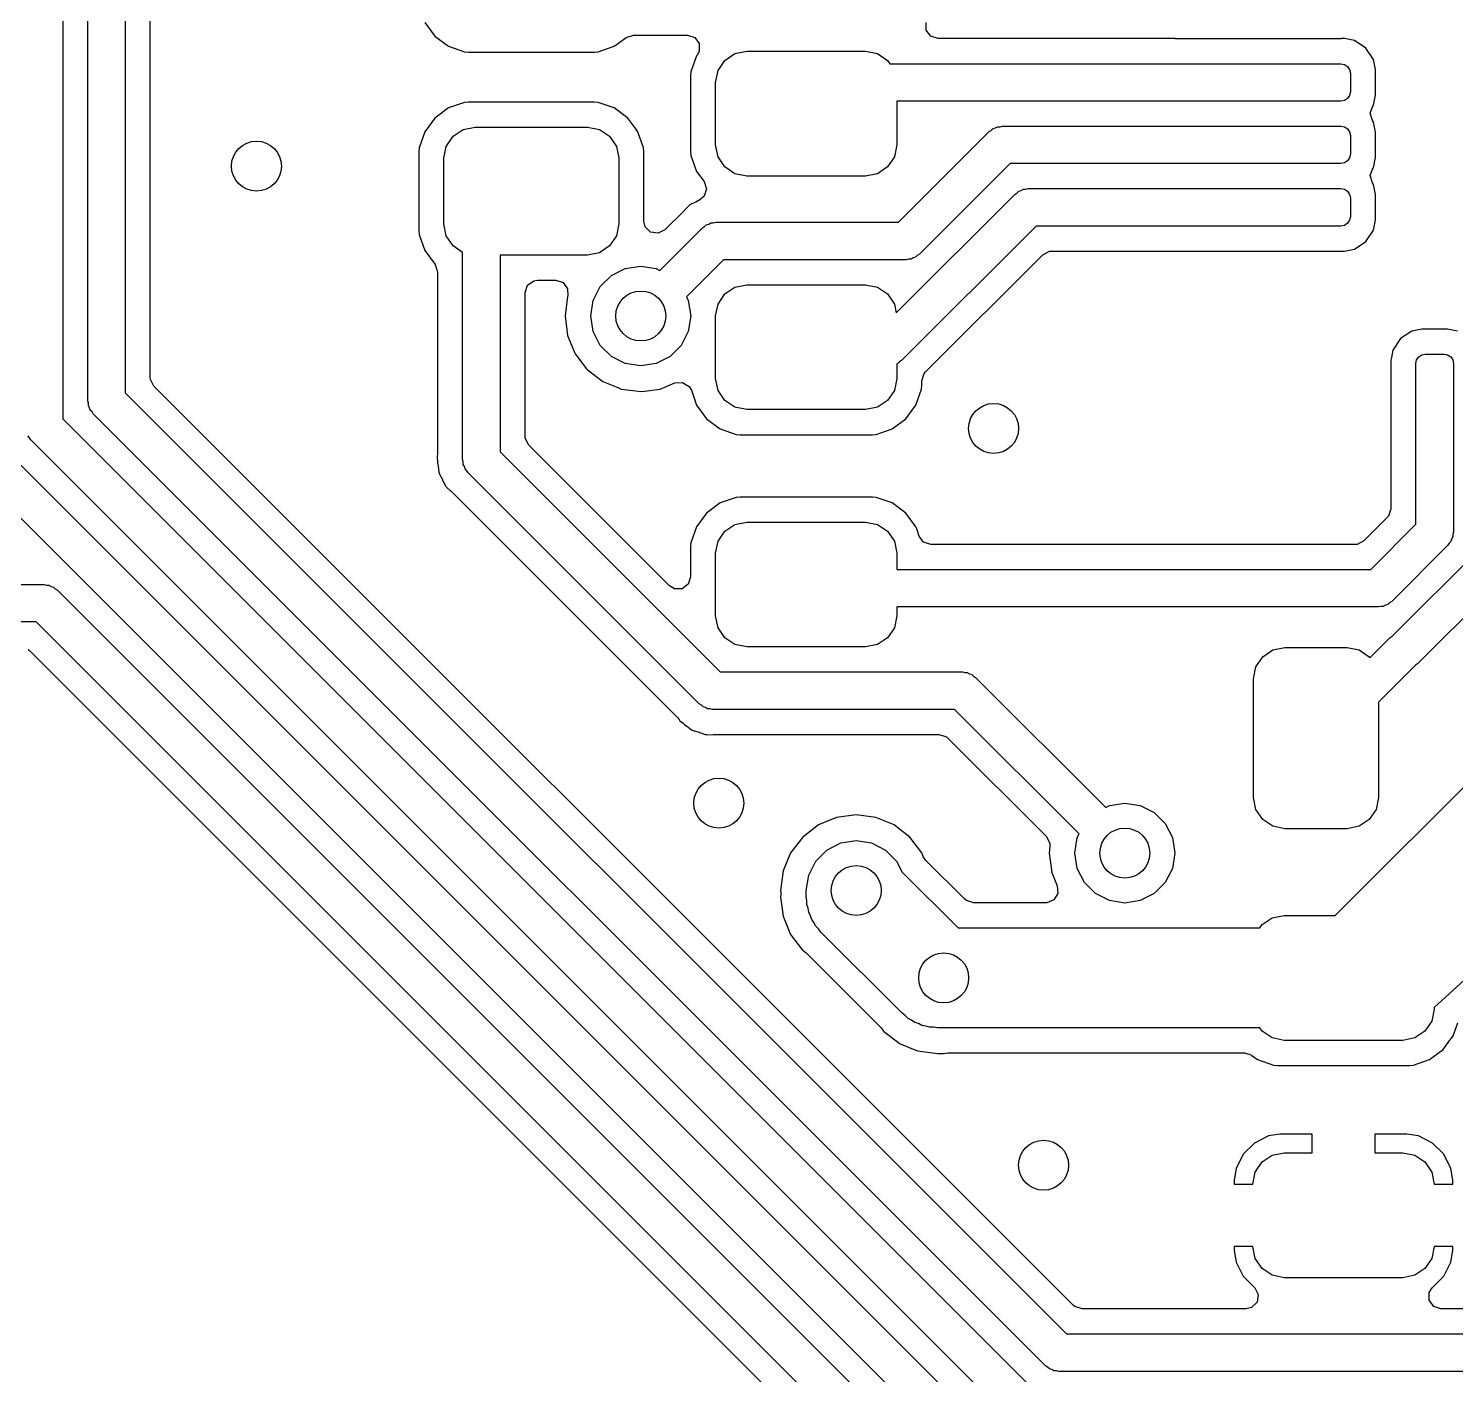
# Model space of a CAD drawing. Extents: x 0 to 2.79, y -2.39 to 0.
# Drawn here: x 0.6022 to 1.0518, y -2.1557 to -1.7314 of the extents above; entities that cross this region are included whole.
import ezdxf

# ---------------------------------------------------------------- set-up
doc = ezdxf.new("R2010")
doc.units = 0
doc.header["$MEASUREMENT"] = 0
doc.layers.add('BLACK', color=7, linetype='CONTINUOUS')

msp = doc.modelspace()

# ---------------------------------------------------------------- linework, layer by layer
at = {"layer": 'BLACK', "linetype": 'CONTINUOUS'}
for p, q in [((0.620866, -1.84877), (0.620866, -1.32449)), ((0.632677, -1.32205), (0.632677, -1.84632)), ((0.612992, -1.3378), (0.612992, -1.85447)), ((0.640571, -1.84144), (0.640571, -1.67362)), ((0.727055, -1.72954), (0.73023, -1.73384)), ((0.88508, -1.73193), (0.88508, -1.72952)), ((0.73023, -1.73384), (0.73023, -1.73384)), ((0.73023, -1.73384), (0.73023, -1.73384)), ((0.73023, -1.73384), (0.73023, -1.73384)), ((0.73023, -1.73384), (0.730231, -1.73384)), ((0.730231, -1.73384), (0.734532, -1.73702)), ((0.788483, -1.73572), (0.790486, -1.73425)), ((0.790486, -1.73425), (0.792771, -1.73348)), ((0.792771, -1.73348), (0.7928, -1.73348)), ((0.7928, -1.73348), (0.809806, -1.73348)), ((0.809806, -1.73348), (0.812097, -1.73423)), ((0.812097, -1.73423), (0.813513, -1.73618)), ((0.886496, -1.73388), (0.88508, -1.73193)), ((0.888787, -1.73463), (0.886496, -1.73388)), ((0.944882, -1.73463), (0.888787, -1.73463)), ((0.963484, -1.73463), (0.944882, -1.73463)), ((0.963583, -1.73465), (0.963484, -1.73463)), ((1.01575, -1.73465), (0.963583, -1.73465)), ((1.01585, -1.73463), (1.01575, -1.73465)), ((1.01682, -1.73463), (1.01585, -1.73463)), ((1.01998, -1.73526), (1.01682, -1.73463)), ((1.02357, -1.73765), (1.01998, -1.73526)), ((1.01998, -1.73526), (1.01998, -1.73526)), ((1.01998, -1.73526), (1.01998, -1.73526)), ((0.734532, -1.73702), (0.734532, -1.73702)), ((0.734532, -1.73702), (0.734532, -1.73702)), ((0.734532, -1.73702), (0.739579, -1.73879)), ((0.739579, -1.73879), (0.740777, -1.7389)), ((0.740777, -1.7389), (0.740777, -1.7389)), ((0.740777, -1.7389), (0.740777, -1.7389)), ((0.740777, -1.7389), (0.780483, -1.7389)), ((0.780483, -1.7389), (0.781681, -1.73879)), ((0.780483, -1.7389), (0.780483, -1.7389)), ((0.781681, -1.73879), (0.786728, -1.73702)), ((0.786728, -1.73702), (0.788483, -1.73572)), ((0.812685, -1.74004), (0.810919, -1.74509)), ((0.812942, -1.7397), (0.812685, -1.74004)), ((0.813513, -1.73859), (0.812942, -1.7397)), ((0.813513, -1.73618), (0.813513, -1.73859)), ((0.821584, -1.74147), (0.824777, -1.73933)), ((0.824777, -1.73933), (0.828543, -1.73858)), ((0.828543, -1.73858), (0.865945, -1.73858)), ((0.865945, -1.73858), (0.869711, -1.73933)), ((0.869711, -1.73933), (0.872905, -1.74147)), ((1.02597, -1.74124), (1.02357, -1.73765)), ((1.02357, -1.73765), (1.02357, -1.73765)), ((1.02357, -1.73765), (1.02357, -1.73765)), ((0.81945, -1.74466), (0.821584, -1.74147)), ((0.872905, -1.74147), (0.873609, -1.74252)), ((0.873609, -1.74252), (0.989665, -1.74252)), ((0.989665, -1.74252), (1.01575, -1.74252)), ((1.01575, -1.74252), (1.01688, -1.74274)), ((1.01688, -1.74274), (1.01784, -1.74338)), ((1.01784, -1.74338), (1.01848, -1.74434)), ((1.01848, -1.74434), (1.0187, -1.74547)), ((1.02659, -1.7444), (1.02597, -1.74124)), ((1.02597, -1.74124), (1.02597, -1.74124)), ((1.02659, -1.75245), (1.02659, -1.7444)), ((0.810919, -1.74509), (0.810807, -1.74629)), ((0.810807, -1.74629), (0.810807, -1.77025)), ((0.810919, -1.74509), (0.810919, -1.74509)), ((0.818701, -1.74843), (0.81945, -1.74466)), ((0.818701, -1.76811), (0.818701, -1.74843)), ((1.0187, -1.74547), (1.0187, -1.75138)), ((1.01784, -1.75347), (1.01688, -1.75411)), ((1.01848, -1.75251), (1.01784, -1.75347)), ((1.0187, -1.75138), (1.01848, -1.75251)), ((1.02597, -1.75561), (1.02659, -1.75245)), ((0.734532, -1.75648), (0.730231, -1.75966)), ((0.739579, -1.75472), (0.734532, -1.75648)), ((0.740777, -1.75461), (0.739579, -1.75472)), ((0.739579, -1.75472), (0.739579, -1.75472)), ((0.780483, -1.75461), (0.740777, -1.75461)), ((0.740777, -1.75461), (0.740777, -1.75461)), ((0.781681, -1.75472), (0.780483, -1.75461)), ((0.780483, -1.75461), (0.780483, -1.75461)), ((0.786728, -1.75648), (0.781681, -1.75472)), ((0.781681, -1.75472), (0.781681, -1.75472)), ((0.791029, -1.75966), (0.786728, -1.75648)), ((0.963583, -1.75433), (0.875787, -1.75433)), ((0.875787, -1.75433), (0.875787, -1.76811)), ((1.01575, -1.75433), (0.963583, -1.75433)), ((1.01688, -1.75411), (1.01575, -1.75433)), ((1.02498, -1.75811), (1.02564, -1.7561)), ((1.02564, -1.7561), (1.02597, -1.75561)), ((0.73023, -1.75966), (0.727055, -1.76396)), ((0.730231, -1.75966), (0.73023, -1.75966)), ((0.739147, -1.76325), (0.742913, -1.7625)), ((0.742913, -1.7625), (0.778346, -1.7625)), ((0.778346, -1.7625), (0.782113, -1.76325)), ((0.79103, -1.75966), (0.791029, -1.75966)), ((0.791029, -1.75966), (0.791029, -1.75966)), ((0.793558, -1.76308), (0.79103, -1.75966)), ((0.79103, -1.75966), (0.79103, -1.75966)), ((0.79103, -1.75966), (0.79103, -1.75966)), ((0.906853, -1.76279), (0.907527, -1.76241)), ((0.907527, -1.76241), (0.908304, -1.76241)), ((0.908304, -1.76241), (0.909055, -1.7622)), ((0.909055, -1.7622), (0.989665, -1.7622)), ((0.989665, -1.7622), (1.01575, -1.7622)), ((1.01575, -1.7622), (1.01688, -1.76243)), ((1.01688, -1.76243), (1.01784, -1.76307)), ((1.02564, -1.76043), (1.02498, -1.75811)), ((1.02597, -1.76093), (1.02564, -1.76043)), ((1.02659, -1.76409), (1.02597, -1.76093)), ((0.727055, -1.76396), (0.72529, -1.76901)), ((0.73382, -1.76858), (0.735954, -1.76538)), ((0.735954, -1.76538), (0.739147, -1.76325)), ((0.782113, -1.76325), (0.785306, -1.76538)), ((0.785306, -1.76538), (0.78744, -1.76858)), ((0.794204, -1.76396), (0.793558, -1.76308)), ((0.79597, -1.76901), (0.794204, -1.76396)), ((0.876294, -1.79252), (0.904879, -1.76393)), ((0.904879, -1.76393), (0.905553, -1.76355)), ((0.905553, -1.76355), (0.906102, -1.763)), ((0.906102, -1.763), (0.906853, -1.76279)), ((1.01784, -1.76307), (1.01848, -1.76403)), ((1.01848, -1.76403), (1.0187, -1.76516)), ((1.0187, -1.76516), (1.0187, -1.77106)), ((1.02659, -1.77213), (1.02659, -1.76409)), ((0.725289, -1.76901), (0.725177, -1.77021)), ((0.725177, -1.77021), (0.725177, -1.79515)), ((0.72529, -1.76901), (0.725289, -1.76901)), ((0.733071, -1.77234), (0.73382, -1.76858)), ((0.78744, -1.76858), (0.788189, -1.77234)), ((0.796083, -1.77021), (0.79597, -1.76901)), ((0.79597, -1.76901), (0.79597, -1.76901)), ((0.796083, -1.79214), (0.796083, -1.77021)), ((0.796083, -1.77021), (0.796083, -1.77021)), ((0.810807, -1.77025), (0.810919, -1.77144)), ((0.810919, -1.77144), (0.810919, -1.77144)), ((0.810919, -1.77144), (0.812685, -1.77649)), ((0.81945, -1.77188), (0.818701, -1.76811)), ((0.875787, -1.76811), (0.875038, -1.77188)), ((1.0187, -1.77106), (1.01848, -1.77219)), ((0.733071, -1.79301), (0.733071, -1.77234)), ((0.788189, -1.77234), (0.788189, -1.79301)), ((0.821584, -1.77507), (0.81945, -1.77188)), ((0.824777, -1.7772), (0.821584, -1.77507)), ((0.872905, -1.77507), (0.869711, -1.7772)), ((0.875038, -1.77188), (0.872905, -1.77507)), ((0.911501, -1.77402), (0.882916, -1.8026)), ((0.963583, -1.77402), (0.911501, -1.77402)), ((1.01575, -1.77402), (0.963583, -1.77402)), ((1.01688, -1.77379), (1.01575, -1.77402)), ((1.01784, -1.77315), (1.01688, -1.77379)), ((1.01848, -1.77219), (1.01784, -1.77315)), ((1.02498, -1.7778), (1.02564, -1.77579)), ((1.02564, -1.77579), (1.02597, -1.7753)), ((1.02597, -1.7753), (1.02659, -1.77213)), ((0.812685, -1.77649), (0.815038, -1.77968)), ((0.815038, -1.77968), (0.815799, -1.78196)), ((0.828543, -1.77795), (0.824777, -1.7772)), ((0.865945, -1.77795), (0.828543, -1.77795)), ((0.869711, -1.7772), (0.865945, -1.77795)), ((1.02564, -1.78012), (1.02498, -1.7778)), ((1.02597, -1.78061), (1.02564, -1.78012)), ((0.815072, -1.78426), (0.813757, -1.78542)), ((0.815799, -1.78196), (0.815072, -1.78426)), ((0.875591, -1.82106), (0.913033, -1.78362)), ((0.913033, -1.78362), (0.913706, -1.78323)), ((0.913706, -1.78323), (0.914256, -1.78268)), ((0.914256, -1.78268), (0.915007, -1.78248)), ((0.915007, -1.78248), (0.91568, -1.78209)), ((0.91568, -1.78209), (0.916458, -1.78209)), ((0.916458, -1.78209), (0.917209, -1.78189)), ((0.917209, -1.78189), (0.989665, -1.78189)), ((0.989665, -1.78189), (1.01575, -1.78189)), ((1.01575, -1.78189), (1.01688, -1.78211)), ((1.01688, -1.78211), (1.01784, -1.78275)), ((1.01784, -1.78275), (1.01848, -1.78371)), ((1.01848, -1.78371), (1.0187, -1.78484)), ((1.0187, -1.78484), (1.0187, -1.79075)), ((1.02659, -1.78377), (1.02597, -1.78061)), ((1.02659, -1.79182), (1.02659, -1.78377)), ((0.808733, -1.7889), (0.802736, -1.79489)), ((0.808789, -1.78884), (0.808733, -1.7889)), ((0.810128, -1.78739), (0.808789, -1.78884)), ((0.810356, -1.78721), (0.810128, -1.78739)), ((0.810591, -1.78704), (0.810356, -1.78721)), ((0.812368, -1.78617), (0.810591, -1.78704)), ((0.812439, -1.78613), (0.812368, -1.78617)), ((0.813757, -1.78542), (0.812439, -1.78613)), ((0.73382, -1.79678), (0.733071, -1.79301)), ((0.788189, -1.79301), (0.78744, -1.79678)), ((0.796508, -1.79391), (0.796083, -1.79214)), ((0.798211, -1.79561), (0.796508, -1.79391)), ((0.814545, -1.79425), (0.815218, -1.79386)), ((0.815218, -1.79386), (0.815768, -1.79331)), ((0.815768, -1.79331), (0.816519, -1.79311)), ((0.816519, -1.79311), (0.817192, -1.79272)), ((0.817192, -1.79272), (0.817969, -1.79272)), ((0.817969, -1.79272), (0.81872, -1.79252)), ((0.81872, -1.79252), (0.876294, -1.79252)), ((0.919655, -1.7937), (0.87729, -1.83607)), ((0.963583, -1.7937), (0.919655, -1.7937)), ((1.01575, -1.7937), (0.963583, -1.7937)), ((1.01688, -1.79348), (1.01575, -1.7937)), ((1.01784, -1.79284), (1.01688, -1.79348)), ((1.01848, -1.79188), (1.01784, -1.79284)), ((1.0187, -1.79075), (1.01848, -1.79188)), ((1.02597, -1.79498), (1.02659, -1.79182)), ((0.725177, -1.79515), (0.725289, -1.79635)), ((0.725289, -1.79635), (0.72529, -1.79635)), ((0.72529, -1.79635), (0.727055, -1.80139)), ((0.735954, -1.79997), (0.73382, -1.79678)), ((0.78744, -1.79678), (0.785306, -1.79997)), ((0.80059, -1.79599), (0.798211, -1.79561)), ((0.802736, -1.79489), (0.80059, -1.79599)), ((0.80113, -1.80766), (0.814545, -1.79425)), ((1.02357, -1.79857), (1.02597, -1.79498)), ((0.727055, -1.80139), (0.730321, -1.80582)), ((0.738976, -1.80199), (0.735954, -1.79997)), ((0.738976, -1.86732), (0.738976, -1.80199)), ((0.778346, -1.80285), (0.750787, -1.80285)), ((0.750787, -1.80285), (0.750787, -1.86488)), ((0.782113, -1.80211), (0.778346, -1.80285)), ((0.785306, -1.79997), (0.782113, -1.80211)), ((0.882243, -1.80299), (0.881693, -1.80354)), ((0.882916, -1.8026), (0.882243, -1.80299)), ((0.884823, -1.8397), (0.921783, -1.80274)), ((0.921783, -1.80274), (0.923929, -1.80164)), ((0.923929, -1.80164), (0.924539, -1.80159)), ((0.924539, -1.80159), (0.944882, -1.80159)), ((0.944882, -1.80159), (0.963484, -1.80159)), ((0.963484, -1.80159), (0.963583, -1.80157)), ((0.963583, -1.80157), (1.01575, -1.80157)), ((1.01575, -1.80157), (1.01585, -1.80159)), ((1.01585, -1.80159), (1.01682, -1.80159)), ((1.01682, -1.80159), (1.01998, -1.80097)), ((1.01682, -1.80159), (1.01682, -1.80159)), ((1.01998, -1.80097), (1.02357, -1.79857)), ((0.538123, -1.80744), (0.912962, -2.18228)), ((0.730321, -1.80582), (0.731083, -1.8081)), ((0.785842, -1.80931), (0.790232, -1.80707)), ((0.790232, -1.80707), (0.795098, -1.8063)), ((0.795098, -1.8063), (0.799965, -1.80707)), ((0.799965, -1.80707), (0.80113, -1.80766)), ((0.821167, -1.80433), (0.809482, -1.81602)), ((0.87874, -1.80433), (0.821167, -1.80433)), ((0.879491, -1.80413), (0.87874, -1.80433)), ((0.880269, -1.80413), (0.879491, -1.80413)), ((0.880942, -1.80374), (0.880269, -1.80413)), ((0.881693, -1.80354), (0.880942, -1.80374)), ((0.90634, -2.19236), (0.524212, -1.81024)), ((0.731083, -1.8081), (0.731083, -1.80813)), ((0.731083, -1.80813), (0.731083, -1.86549)), ((0.759425, -1.81235), (0.761374, -1.81094)), ((0.761374, -1.81094), (0.762579, -1.81075)), ((0.762579, -1.81075), (0.76836, -1.81075)), ((0.76836, -1.81075), (0.770651, -1.81149)), ((0.770651, -1.81149), (0.772066, -1.81344)), ((0.782358, -1.81279), (0.785842, -1.80931)), ((0.758681, -1.81465), (0.759425, -1.81235)), ((0.758681, -1.85999), (0.758681, -1.81465)), ((0.772065, -1.81588), (0.771253, -1.82205)), ((0.772124, -1.81565), (0.772065, -1.81588)), ((0.772066, -1.81344), (0.772124, -1.81565)), ((0.780121, -1.81718), (0.782358, -1.81279)), ((0.809482, -1.81602), (0.810076, -1.81718)), ((0.81945, -1.81828), (0.821584, -1.81509)), ((0.821584, -1.81509), (0.824777, -1.81295)), ((0.824777, -1.81295), (0.828543, -1.8122)), ((0.828543, -1.8122), (0.865945, -1.8122)), ((0.865945, -1.8122), (0.869711, -1.81295)), ((0.869711, -1.81295), (0.872905, -1.81509)), ((0.872905, -1.81509), (0.875038, -1.81828)), ((0.77935, -1.82205), (0.780121, -1.81718)), ((0.810076, -1.81718), (0.810846, -1.82205)), ((0.818701, -1.82205), (0.81945, -1.81828)), ((0.875038, -1.81828), (0.875591, -1.82106)), ((0.771253, -1.82205), (0.771253, -1.82205)), ((0.771253, -1.82205), (0.772065, -1.82822)), ((0.780121, -1.82691), (0.77935, -1.82205)), ((0.810846, -1.82205), (0.810076, -1.82691)), ((0.818701, -1.84173), (0.818701, -1.82205)), ((0.772065, -1.82822), (0.772065, -1.82822)), ((0.772065, -1.82822), (0.774447, -1.83397)), ((0.782358, -1.8313), (0.780121, -1.82691)), ((0.810076, -1.82691), (0.807839, -1.8313)), ((1.0345, -1.82919), (1.03211, -1.83278)), ((1.03809, -1.82679), (1.0345, -1.82919)), ((1.0345, -1.82919), (1.0345, -1.82919)), ((1.04125, -1.82616), (1.03809, -1.82679)), ((1.03809, -1.82679), (1.03809, -1.82679)), ((1.0493, -1.82616), (1.04125, -1.82616)), ((1.04125, -1.82616), (1.04125, -1.82616)), ((1.05246, -1.82679), (1.0493, -1.82616)), ((0.774447, -1.83397), (0.774447, -1.83397)), ((0.774447, -1.83397), (0.778055, -1.83867)), ((0.785842, -1.83479), (0.782358, -1.8313)), ((0.807839, -1.8313), (0.804355, -1.83479)), ((1.03211, -1.83278), (1.03163, -1.83515)), ((1.03211, -1.83278), (1.03211, -1.83278)), ((1.03211, -1.83278), (1.03211, -1.83278)), ((1.04023, -1.83492), (1.04119, -1.83428)), ((1.04119, -1.83428), (1.04232, -1.83406)), ((1.04232, -1.83406), (1.04823, -1.83406)), ((1.04823, -1.83406), (1.04936, -1.83428)), ((1.04936, -1.83428), (1.05032, -1.83492)), ((0.778055, -1.83867), (0.778237, -1.83891)), ((0.778237, -1.83891), (0.783176, -1.8427)), ((0.790232, -1.83702), (0.785842, -1.83479)), ((0.795098, -1.8378), (0.790232, -1.83702)), ((0.799965, -1.83702), (0.795098, -1.8378)), ((0.804355, -1.83479), (0.799965, -1.83702)), ((0.876067, -1.837), (0.875787, -1.83708)), ((0.875787, -1.83708), (0.875787, -1.84173)), ((0.876617, -1.83645), (0.876067, -1.837)), ((0.87729, -1.83607), (0.876617, -1.83645)), ((1.03163, -1.83515), (1.03148, -1.83594)), ((1.03148, -1.83594), (1.03148, -1.86079)), ((1.03937, -1.83701), (1.03959, -1.83588)), ((1.03937, -1.86309), (1.03937, -1.83701)), ((1.03959, -1.83588), (1.04023, -1.83492)), ((1.05032, -1.83492), (1.05096, -1.83588)), ((1.05096, -1.83588), (1.05118, -1.83701)), ((1.05118, -1.83701), (1.05118, -1.86309)), ((0.640619, -1.84205), (0.640571, -1.84144)), ((0.641712, -1.84419), (0.640619, -1.84205)), ((0.783176, -1.8427), (0.783176, -1.8427)), ((0.783176, -1.8427), (0.783176, -1.8427)), ((0.783176, -1.8427), (0.787831, -1.84463)), ((0.80127, -1.84508), (0.805893, -1.84317)), ((0.805893, -1.84317), (0.808295, -1.84298)), ((0.808295, -1.84298), (0.810349, -1.84424)), ((0.81945, -1.8455), (0.818701, -1.84173)), ((0.875787, -1.84173), (0.875038, -1.8455)), ((0.883681, -1.84245), (0.884425, -1.84016)), ((0.883681, -1.84387), (0.883681, -1.84245)), ((0.884425, -1.84016), (0.884823, -1.8397)), ((0.632677, -1.84632), (0.92927, -2.14291)), ((0.893189, -2.09567), (0.641712, -1.84419)), ((0.787831, -1.84463), (0.788927, -1.84508)), ((0.788927, -1.84508), (0.793555, -1.84569)), ((0.793555, -1.84569), (0.795098, -1.84589)), ((0.795098, -1.84589), (0.796333, -1.84573)), ((0.795098, -1.84589), (0.795098, -1.84589)), ((0.795098, -1.84589), (0.795098, -1.84589)), ((0.796333, -1.84573), (0.80127, -1.84508)), ((0.810349, -1.84424), (0.811064, -1.84548)), ((0.811064, -1.84548), (0.812685, -1.85011)), ((0.821584, -1.84869), (0.81945, -1.8455)), ((0.875038, -1.8455), (0.872905, -1.84869)), ((0.881803, -1.85011), (0.883569, -1.84507)), ((0.883569, -1.84507), (0.883681, -1.84387)), ((0.883681, -1.84387), (0.883681, -1.84387)), ((0.621067, -1.84952), (0.620866, -1.84877)), ((0.621067, -1.8503), (0.621067, -1.84952)), ((0.621456, -1.85097), (0.621067, -1.8503)), ((0.621657, -1.85172), (0.621456, -1.85097)), ((0.622207, -1.85227), (0.621657, -1.85172)), ((0.622596, -1.85294), (0.622207, -1.85227)), ((0.812685, -1.85011), (0.81586, -1.85442)), ((0.824777, -1.85083), (0.821584, -1.84869)), ((0.828543, -1.85157), (0.824777, -1.85083)), ((0.865945, -1.85157), (0.828543, -1.85157)), ((0.869711, -1.85083), (0.865945, -1.85157)), ((0.872905, -1.84869), (0.869711, -1.85083)), ((0.878628, -1.85442), (0.881803, -1.85011)), ((0.612992, -1.85447), (0.921116, -2.1626)), ((0.922648, -2.15299), (0.622596, -1.85294)), ((0.81586, -1.85442), (0.81586, -1.85442)), ((0.81586, -1.85442), (0.81586, -1.85442)), ((0.81586, -1.85442), (0.81586, -1.85442)), ((0.81586, -1.85442), (0.81586, -1.85442)), ((0.81586, -1.85442), (0.820162, -1.85759)), ((0.874326, -1.85759), (0.878628, -1.85442)), ((0.602522, -1.86042), (0.601972, -1.85987)), ((0.602911, -1.8611), (0.602522, -1.86042)), ((0.914494, -2.17268), (0.602911, -1.8611)), ((0.758729, -1.8606), (0.758681, -1.85999)), ((0.759823, -1.86275), (0.758729, -1.8606)), ((0.820162, -1.85759), (0.820162, -1.85759)), ((0.820162, -1.85759), (0.820162, -1.85759)), ((0.820162, -1.85759), (0.825209, -1.85936)), ((0.825209, -1.85936), (0.826406, -1.85947)), ((0.826406, -1.85947), (0.826407, -1.85947)), ((0.826407, -1.85947), (0.826407, -1.85947)), ((0.826407, -1.85947), (0.868082, -1.85947)), ((0.868082, -1.85947), (0.869279, -1.85936)), ((0.868082, -1.85947), (0.868082, -1.85947)), ((0.869279, -1.85936), (0.874326, -1.85759)), ((1.03148, -1.86079), (1.03148, -1.88283)), ((0.731083, -1.86549), (0.731, -1.86629)), ((0.750787, -1.86488), (0.820163, -1.93425)), ((0.804153, -1.90708), (0.759823, -1.86275)), ((1.03937, -1.88771), (1.03937, -1.86309)), ((1.05118, -1.86309), (1.05118, -1.89016)), ((0.730936, -1.86659), (0.730904, -1.86674)), ((0.730904, -1.86674), (0.73103, -1.86776)), ((0.731, -1.86629), (0.730936, -1.86659)), ((0.73103, -1.86776), (0.731068, -1.86806)), ((0.731068, -1.86806), (0.731083, -1.8683)), ((0.731083, -1.8683), (0.731083, -1.86847)), ((0.731083, -1.86847), (0.731217, -1.86927)), ((0.731217, -1.86927), (0.731229, -1.86935)), ((0.731229, -1.86935), (0.731474, -1.87131)), ((0.739178, -1.86807), (0.738976, -1.86732)), ((0.739178, -1.86885), (0.739178, -1.86807)), ((0.739566, -1.86952), (0.739178, -1.86885)), ((0.739768, -1.87028), (0.739566, -1.86952)), ((0.740317, -1.87083), (0.739768, -1.87028)), ((0.731474, -1.87131), (0.731556, -1.87159)), ((0.731556, -1.87159), (0.73165, -1.87187)), ((0.73165, -1.87187), (0.732591, -1.8736)), ((0.732591, -1.8736), (0.732628, -1.87368)), ((0.732628, -1.87368), (0.733496, -1.87545)), ((0.740706, -1.8715), (0.740317, -1.87083)), ((0.813541, -1.94433), (0.740706, -1.8715)), ((0.733496, -1.87545), (0.733664, -1.87569)), ((0.733664, -1.87569), (0.733842, -1.87592)), ((0.733842, -1.87592), (0.735296, -1.87725)), ((0.735296, -1.87725), (0.735354, -1.87731)), ((0.735354, -1.87731), (0.806661, -1.94862)), ((0.825209, -1.87923), (0.820162, -1.88099)), ((0.826406, -1.87911), (0.825209, -1.87923)), ((0.825209, -1.87923), (0.825209, -1.87923)), ((0.826407, -1.87911), (0.826406, -1.87911)), ((0.868081, -1.87911), (0.826407, -1.87911)), ((0.868082, -1.87911), (0.868081, -1.87911)), ((0.869279, -1.87923), (0.868082, -1.87911)), ((0.86928, -1.87923), (0.869279, -1.87923)), ((0.874326, -1.88099), (0.86928, -1.87923)), ((0.820162, -1.88099), (0.81586, -1.88417)), ((0.878628, -1.88417), (0.874326, -1.88099)), ((1.03148, -1.88283), (1.03073, -1.88512)), ((0.81586, -1.88417), (0.812685, -1.88847)), ((0.81586, -1.88417), (0.81586, -1.88417)), ((0.821584, -1.88989), (0.824777, -1.88776)), ((0.824777, -1.88776), (0.828543, -1.88701)), ((0.828543, -1.88701), (0.865945, -1.88701)), ((0.865945, -1.88701), (0.869711, -1.88776)), ((0.869711, -1.88776), (0.872905, -1.88989)), ((0.8816, -1.88819), (0.878628, -1.88417)), ((0.878628, -1.88417), (0.878628, -1.88417)), ((0.878628, -1.88417), (0.878628, -1.88417)), ((0.878628, -1.88417), (0.878628, -1.88417)), ((0.878628, -1.88417), (0.878628, -1.88417)), ((0.881803, -1.88847), (0.8816, -1.88819)), ((1.03033, -1.88558), (1.02298, -1.89293)), ((1.02511, -1.90197), (1.03937, -1.88771)), ((1.03073, -1.88512), (1.03033, -1.88558)), ((0.812685, -1.88847), (0.810919, -1.89352)), ((0.81945, -1.89308), (0.821584, -1.88989)), ((0.872905, -1.88989), (0.875038, -1.89308)), ((0.882051, -1.88918), (0.881803, -1.88847)), ((0.882851, -1.89146), (0.882051, -1.88918)), ((0.884239, -1.89333), (0.882851, -1.89146)), ((1.05059, -1.89236), (1.05039, -1.89311)), ((1.05098, -1.89169), (1.05059, -1.89236)), ((1.05118, -1.89016), (1.05098, -1.89091)), ((1.05098, -1.89091), (1.05098, -1.89169)), ((0.810919, -1.89352), (0.810807, -1.89471)), ((0.810807, -1.89471), (0.810807, -1.90432)), ((0.810919, -1.89352), (0.810919, -1.89352)), ((0.818701, -1.89685), (0.81945, -1.89308)), ((0.818701, -1.91654), (0.818701, -1.89685)), ((0.875038, -1.89308), (0.875787, -1.89685)), ((0.875787, -1.89685), (0.875787, -1.90197)), ((0.88653, -1.89407), (0.884239, -1.89333)), ((1.0177, -1.89407), (0.88653, -1.89407)), ((1.02023, -1.89407), (1.0177, -1.89407)), ((1.02084, -1.89403), (1.02023, -1.89407)), ((1.02298, -1.89293), (1.02084, -1.89403)), ((1.04945, -1.89433), (1.03173, -1.91205)), ((1.03192, -1.923), (1.05906, -1.89587)), ((1.04984, -1.89366), (1.04945, -1.89433)), ((1.05039, -1.89311), (1.04984, -1.89366)), ((0.810807, -1.90432), (0.810063, -1.90661)), ((0.875787, -1.90197), (1.02511, -1.90197)), ((1.06914, -1.90249), (1.03989, -1.93173)), ((0.428621, -1.90669), (0.607087, -1.90669)), ((0.607087, -1.90669), (0.607838, -1.90689)), ((0.607838, -1.90689), (0.608615, -1.90689)), ((0.608615, -1.90689), (0.609288, -1.90728)), ((0.609288, -1.90728), (0.610039, -1.90748)), ((0.610039, -1.90748), (0.610589, -1.90803)), ((0.610589, -1.90803), (0.611262, -1.90842)), ((0.611262, -1.90842), (0.904808, -2.20197)), ((0.805705, -1.90803), (0.804153, -1.90708)), ((0.808114, -1.90803), (0.805705, -1.90803)), ((0.810063, -1.90661), (0.808114, -1.90803)), ((1.02756, -1.91378), (0.875787, -1.91378)), ((0.875787, -1.91378), (0.875787, -1.91654)), ((1.02831, -1.91358), (1.02756, -1.91378)), ((1.02909, -1.91358), (1.02831, -1.91358)), ((1.02976, -1.91319), (1.02909, -1.91358)), ((1.03051, -1.91299), (1.02976, -1.91319)), ((1.03106, -1.91244), (1.03051, -1.91299)), ((1.03173, -1.91205), (1.03106, -1.91244)), ((0.60464, -1.9185), (0.428621, -1.9185)), ((0.898186, -2.21205), (0.60464, -1.9185)), ((0.81945, -1.9203), (0.818701, -1.91654)), ((0.875787, -1.91654), (0.875038, -1.9203)), ((0.821584, -1.9235), (0.81945, -1.9203)), ((0.824777, -1.92563), (0.821584, -1.9235)), ((0.872905, -1.9235), (0.869711, -1.92563)), ((0.875038, -1.9203), (0.872905, -1.9235)), ((1.02488, -1.92976), (1.03126, -1.92338)), ((1.03126, -1.92338), (1.03192, -1.923)), ((0.602047, -1.92714), (0.602512, -1.92754)), ((0.602512, -1.92754), (0.879906, -2.20493)), ((0.828543, -1.92638), (0.824777, -1.92563)), ((0.865945, -1.92638), (0.828543, -1.92638)), ((0.869711, -1.92563), (0.865945, -1.92638)), ((0.991072, -1.92946), (0.994265, -1.92732)), ((0.994265, -1.92732), (0.998031, -1.92657)), ((0.998031, -1.92657), (1.01772, -1.92657)), ((1.01772, -1.92657), (1.02148, -1.92732)), ((1.02148, -1.92732), (1.02468, -1.92946)), ((0.988189, -1.93642), (0.988938, -1.93265)), ((0.988938, -1.93265), (0.991072, -1.92946)), ((1.02468, -1.92946), (1.02488, -1.92976)), ((1.03923, -1.93212), (1.02756, -1.94378)), ((1.03989, -1.93173), (1.03923, -1.93212)), ((0.820163, -1.93425), (0.896457, -1.93425)), ((0.896457, -1.93425), (0.897208, -1.93445)), ((0.897208, -1.93445), (0.897985, -1.93445)), ((0.897985, -1.93445), (0.898658, -1.93484)), ((0.898658, -1.93484), (0.899409, -1.93504)), ((0.899409, -1.93504), (0.899959, -1.93559)), ((0.899959, -1.93559), (0.900633, -1.93598)), ((0.900633, -1.93598), (0.941606, -1.97696)), ((0.988189, -1.97382), (0.988189, -1.93642)), ((0.814214, -1.94472), (0.813541, -1.94433)), ((0.814764, -1.94527), (0.814214, -1.94472)), ((0.815515, -1.94547), (0.814764, -1.94527)), ((0.816188, -1.94586), (0.815515, -1.94547)), ((0.816966, -1.94586), (0.816188, -1.94586)), ((0.817717, -1.94606), (0.816966, -1.94586)), ((0.894011, -1.94606), (0.817717, -1.94606)), ((0.933254, -1.98531), (0.894011, -1.94606)), ((1.02756, -1.94378), (1.02756, -1.97382)), ((0.806661, -1.94862), (0.807168, -1.94924)), ((0.807168, -1.94924), (0.807424, -1.94963)), ((0.807424, -1.94963), (0.808469, -1.95045)), ((0.808469, -1.95045), (0.80865, -1.95061)), ((0.80865, -1.95061), (0.808767, -1.95072)), ((0.808767, -1.95072), (0.808767, -1.95072)), ((0.808767, -1.95072), (0.809433, -1.9512)), ((0.809433, -1.9512), (0.809497, -1.95125)), ((0.809497, -1.95125), (0.811058, -1.95246)), ((0.811058, -1.95246), (0.811058, -1.95246)), ((0.811058, -1.95246), (0.811058, -1.95246)), ((0.811058, -1.95246), (0.811313, -1.9526)), ((0.811313, -1.9526), (0.811572, -1.95273)), ((0.811572, -1.95273), (0.813468, -1.95329)), ((0.813468, -1.95329), (0.813543, -1.95331)), ((0.813543, -1.95331), (0.814084, -1.9535)), ((0.814084, -1.9535), (0.815414, -1.95396)), ((0.815414, -1.95396), (0.815414, -1.95396)), ((0.815414, -1.95396), (0.815698, -1.954)), ((0.815698, -1.954), (0.815986, -1.95404)), ((0.815986, -1.95404), (0.817962, -1.95396)), ((0.815986, -1.95404), (0.815986, -1.95404)), ((0.817962, -1.95396), (0.818041, -1.95396)), ((0.818041, -1.95396), (0.889126, -1.95396)), ((0.889126, -1.95396), (0.891417, -1.9547)), ((0.891417, -1.9547), (0.891882, -1.9551)), ((0.891882, -1.9551), (0.922937, -1.98615)), ((1.01395, -2.01102), (1.06145, -1.96353)), ((0.988938, -1.97759), (0.988189, -1.97382)), ((1.02756, -1.97382), (1.02681, -1.97759)), ((0.941606, -1.97696), (0.942771, -1.97636)), ((0.942771, -1.97636), (0.947638, -1.97559)), ((0.947638, -1.97559), (0.952504, -1.97636)), ((0.952504, -1.97636), (0.956894, -1.9786)), ((0.991072, -1.98078), (0.988938, -1.97759)), ((1.02681, -1.97759), (1.02468, -1.98078)), ((0.851069, -1.9825), (0.846131, -1.98629)), ((0.85682, -1.98012), (0.851069, -1.9825)), ((0.851069, -1.9825), (0.851069, -1.9825)), ((0.856821, -1.98012), (0.85682, -1.98012)), ((0.862992, -1.9793), (0.856821, -1.98012)), ((0.869164, -1.98012), (0.862992, -1.9793)), ((0.862992, -1.9793), (0.862992, -1.9793)), ((0.874915, -1.9825), (0.869164, -1.98012)), ((0.869164, -1.98012), (0.869164, -1.98012)), ((0.876622, -1.98381), (0.874915, -1.9825)), ((0.874915, -1.9825), (0.874915, -1.9825)), ((0.874915, -1.9825), (0.874915, -1.9825)), ((0.956894, -1.9786), (0.960378, -1.98208)), ((0.960378, -1.98208), (0.962615, -1.98647)), ((0.994265, -1.98291), (0.991072, -1.98078)), ((1.02468, -1.98078), (1.02148, -1.98291)), ((0.84613, -1.98629), (0.842341, -1.99123)), ((0.846131, -1.98629), (0.84613, -1.98629)), ((0.879853, -1.98629), (0.876622, -1.98381)), ((0.879854, -1.98629), (0.879853, -1.98629)), ((0.879853, -1.98629), (0.879853, -1.98629)), ((0.883643, -1.99123), (0.879854, -1.98629)), ((0.879854, -1.98629), (0.879854, -1.98629)), ((0.879854, -1.98629), (0.879854, -1.98629)), ((0.922937, -1.98615), (0.92403, -1.9883)), ((0.93189, -1.99134), (0.932661, -1.98647)), ((0.932661, -1.98647), (0.933254, -1.98531)), ((0.962615, -1.98647), (0.963386, -1.99134)), ((0.998031, -1.98366), (0.994265, -1.98291)), ((1.01772, -1.98366), (0.998031, -1.98366)), ((1.02148, -1.98291), (1.01772, -1.98366)), ((1.10582, -1.98462), (1.04508, -2.04006)), ((0.842341, -1.99123), (0.839959, -1.99698)), ((0.842341, -1.99123), (0.842341, -1.99123)), ((0.850252, -1.99389), (0.853736, -1.99041)), ((0.853736, -1.99041), (0.858126, -1.98817)), ((0.858126, -1.98817), (0.862992, -1.9874)), ((0.862992, -1.9874), (0.867859, -1.98817)), ((0.867859, -1.98817), (0.872249, -1.99041)), ((0.872249, -1.99041), (0.875733, -1.99389)), ((0.884016, -1.99213), (0.883643, -1.99123)), ((0.883643, -1.99123), (0.883643, -1.99123)), ((0.883643, -1.99123), (0.883643, -1.99123)), ((0.924045, -1.98942), (0.923792, -1.99134)), ((0.923792, -1.99134), (0.923792, -1.99134)), ((0.923792, -1.99134), (0.924605, -1.99751)), ((0.92403, -1.9883), (0.924045, -1.98942)), ((0.932661, -1.99621), (0.93189, -1.99134)), ((0.963386, -1.99134), (0.962615, -1.99621)), ((0.848015, -1.99828), (0.850252, -1.99389)), ((0.875733, -1.99389), (0.877493, -1.99735)), ((0.88413, -1.9924), (0.884016, -1.99213)), ((0.884975, -1.99367), (0.88413, -1.9924)), ((0.897234, -2.00593), (0.884975, -1.99367)), ((0.934897, -2.0006), (0.932661, -1.99621)), ((0.962615, -1.99621), (0.960378, -2.0006)), ((0.839959, -1.99698), (0.839146, -2.00315)), ((0.839959, -1.99698), (0.839959, -1.99698)), ((0.847244, -2.00315), (0.848015, -1.99828)), ((0.877493, -1.99735), (0.895106, -2.01496)), ((0.924605, -1.99751), (0.924605, -1.99751)), ((0.924605, -1.99751), (0.926331, -2.00168)), ((0.938381, -2.00408), (0.934897, -2.0006)), ((0.960378, -2.0006), (0.956894, -2.00408)), ((0.839146, -2.00315), (0.839146, -2.00315)), ((0.839146, -2.00315), (0.839209, -2.00363)), ((0.839209, -2.00464), (0.839146, -2.00512)), ((0.839146, -2.00512), (0.839146, -2.00512)), ((0.839146, -2.00512), (0.83935, -2.00667)), ((0.839209, -2.00363), (0.839209, -2.00464)), ((0.847244, -2.00512), (0.847244, -2.00315)), ((0.847438, -2.00634), (0.847244, -2.00512)), ((0.92652, -2.00408), (0.925261, -2.00613)), ((0.926331, -2.00168), (0.92652, -2.00408)), ((0.942771, -2.00632), (0.938381, -2.00408)), ((0.956894, -2.00408), (0.952504, -2.00632)), ((0.83935, -2.00667), (0.839959, -2.01129)), ((0.847438, -2.00758), (0.847438, -2.00634)), ((0.847821, -2.00876), (0.847438, -2.00758)), ((0.848015, -2.00998), (0.847821, -2.00876)), ((0.897699, -2.00632), (0.897234, -2.00593)), ((0.89999, -2.00707), (0.897699, -2.00632)), ((0.92273, -2.00707), (0.89999, -2.00707)), ((0.923036, -2.00705), (0.92273, -2.00707)), ((0.925261, -2.00613), (0.923036, -2.00705)), ((0.947638, -2.00709), (0.942771, -2.00632)), ((0.952504, -2.00632), (0.947638, -2.00709)), ((0.839959, -2.01129), (0.839959, -2.01129)), ((0.839959, -2.01129), (0.842341, -2.01704)), ((0.848578, -2.01109), (0.848015, -2.00998)), ((0.848961, -2.01227), (0.848578, -2.01109)), ((0.849689, -2.01327), (0.848961, -2.01227)), ((0.850252, -2.01437), (0.849689, -2.01327)), ((0.990171, -2.01496), (0.990875, -2.01391)), ((0.990875, -2.01391), (0.994068, -2.01177)), ((0.994068, -2.01177), (0.997835, -2.01102)), ((0.997835, -2.01102), (1.01395, -2.01102)), ((0.842341, -2.01704), (0.842341, -2.01704)), ((0.842341, -2.01704), (0.846076, -2.02191)), ((0.851128, -2.01525), (0.850252, -2.01437)), ((0.851857, -2.01625), (0.851128, -2.01525)), ((0.877447, -2.04184), (0.851857, -2.01625)), ((0.895106, -2.01496), (0.990171, -2.01496)), ((0.846076, -2.02191), (0.846131, -2.02198)), ((0.846131, -2.02198), (0.846131, -2.02198)), ((0.846131, -2.02198), (0.846131, -2.02198)), ((0.846131, -2.02198), (0.847269, -2.02285)), ((0.847269, -2.02285), (0.847461, -2.02302)), ((0.847461, -2.02302), (0.870679, -2.04624)), ((1.04508, -2.04055), (1.04433, -2.04432)), ((1.04508, -2.04006), (1.04508, -2.04055)), ((0.87845, -2.04257), (0.877447, -2.04184)), ((0.879326, -2.04345), (0.87845, -2.04257)), ((0.880431, -2.04401), (0.879326, -2.04345)), ((0.881433, -2.04474), (0.880431, -2.04401)), ((0.882612, -2.04512), (0.881433, -2.04474)), ((0.883716, -2.04569), (0.882612, -2.04512)), ((0.88494, -2.04588), (0.883716, -2.04569)), ((1.04433, -2.04432), (1.0422, -2.04751)), ((1.05109, -2.04893), (1.05252, -2.04485)), ((0.870679, -2.04624), (0.870848, -2.04643)), ((0.870848, -2.04643), (0.871622, -2.04744)), ((0.871622, -2.04744), (0.871721, -2.04757)), ((0.871721, -2.04757), (0.871721, -2.04757)), ((0.871721, -2.04757), (0.871721, -2.04757)), ((0.871721, -2.04757), (0.876023, -2.05087)), ((0.886119, -2.04626), (0.88494, -2.04588)), ((0.887359, -2.04626), (0.886119, -2.04626)), ((0.888583, -2.04646), (0.887359, -2.04626)), ((0.890551, -2.04646), (0.888583, -2.04646)), ((0.990171, -2.04646), (0.890551, -2.04646)), ((0.990875, -2.04751), (0.990171, -2.04646)), ((0.994068, -2.04964), (0.990875, -2.04751)), ((0.997835, -2.05039), (0.994068, -2.04964)), ((1.039, -2.04964), (1.03524, -2.05039)), ((1.0422, -2.04751), (1.039, -2.04964)), ((1.05009, -2.05029), (1.05055, -2.04966)), ((1.05055, -2.04966), (1.05109, -2.04893)), ((1.05109, -2.04893), (1.05109, -2.04893)), ((1.05109, -2.04893), (1.05109, -2.04893)), ((0.876023, -2.05087), (0.87666, -2.05136)), ((0.87666, -2.05136), (0.87666, -2.05136)), ((0.87666, -2.05136), (0.881471, -2.05335)), ((0.881471, -2.05335), (0.882411, -2.05374)), ((0.882411, -2.05374), (0.888583, -2.05455)), ((0.888583, -2.05455), (0.889058, -2.05449)), ((0.889058, -2.05449), (0.890076, -2.05449)), ((0.890076, -2.05449), (0.890255, -2.05452)), ((0.890255, -2.05452), (0.890551, -2.05455)), ((0.890551, -2.05455), (0.891974, -2.05437)), ((0.890551, -2.05455), (0.890551, -2.05455)), ((0.891974, -2.05437), (0.892229, -2.05435)), ((0.892229, -2.05435), (0.985381, -2.05435)), ((0.985381, -2.05435), (0.987672, -2.05509)), ((1.03524, -2.05039), (0.997835, -2.05039)), ((1.04362, -2.05641), (1.04792, -2.05323)), ((1.04792, -2.05323), (1.05009, -2.05029)), ((0.987672, -2.05509), (0.987696, -2.05511)), ((0.987696, -2.05511), (0.989453, -2.05641)), ((0.989453, -2.05641), (0.989453, -2.05641)), ((0.989453, -2.05641), (0.989453, -2.05641)), ((0.989453, -2.05641), (0.9945, -2.05818)), ((0.9945, -2.05818), (0.995698, -2.05829)), ((0.995698, -2.05829), (0.995698, -2.05829)), ((0.995698, -2.05829), (0.995698, -2.05829)), ((0.995698, -2.05829), (1.03737, -2.05829)), ((1.03737, -2.05829), (1.03857, -2.05818)), ((1.03737, -2.05829), (1.03737, -2.05829)), ((1.03857, -2.05818), (1.04362, -2.05641)), ((0.992907, -2.08051), (0.988463, -2.08277)), ((0.992908, -2.08051), (0.992907, -2.08051)), ((0.996595, -2.07992), (0.992908, -2.08051)), ((1.00669, -2.07992), (0.996595, -2.07992)), ((0.996595, -2.07992), (0.996595, -2.07992)), ((1.00669, -2.08583), (1.00669, -2.07992)), ((1.00669, -2.07992), (1.00669, -2.07992)), ((1.03648, -2.07992), (1.02638, -2.07992)), ((1.02638, -2.07992), (1.02638, -2.08583)), ((1.04016, -2.08051), (1.03648, -2.07992)), ((1.04461, -2.08277), (1.04016, -2.08051)), ((1.04016, -2.08051), (1.04016, -2.08051)), ((0.988463, -2.08277), (0.984935, -2.0863)), ((0.994068, -2.08658), (0.997835, -2.08583)), ((0.997835, -2.08583), (1.00669, -2.08583)), ((1.02638, -2.08583), (1.03524, -2.08583)), ((1.03524, -2.08583), (1.039, -2.08658)), ((1.04814, -2.0863), (1.04461, -2.08277)), ((0.982671, -2.09074), (0.982087, -2.09443)), ((0.984935, -2.0863), (0.982671, -2.09074)), ((0.982671, -2.09074), (0.982671, -2.09074)), ((0.988741, -2.0919), (0.990875, -2.08871)), ((0.990875, -2.08871), (0.994068, -2.08658)), ((1.039, -2.08658), (1.0422, -2.08871)), ((1.0422, -2.08871), (1.04433, -2.0919)), ((1.0504, -2.09074), (1.04814, -2.0863)), ((1.05098, -2.09443), (1.0504, -2.09074)), ((1.0504, -2.09074), (1.0504, -2.09074)), ((0.982087, -2.09443), (0.982087, -2.09567)), ((0.987992, -2.09567), (0.988741, -2.0919)), ((1.04433, -2.0919), (1.04508, -2.09567)), ((1.05098, -2.09567), (1.05098, -2.09443)), ((1.05098, -2.09443), (1.05098, -2.09443)), ((0.931398, -2.13388), (0.893189, -2.09567)), ((0.982087, -2.09567), (0.982087, -2.09567)), ((0.982087, -2.09567), (0.987992, -2.09567)), ((1.04508, -2.09567), (1.05098, -2.09567)), ((1.05098, -2.09567), (1.05098, -2.09567)), ((0.987992, -2.11535), (0.982087, -2.11535)), ((0.982087, -2.11535), (0.982087, -2.11535)), ((0.982087, -2.11535), (0.982087, -2.11659)), ((0.982087, -2.11659), (0.982671, -2.12028)), ((0.988741, -2.11912), (0.987992, -2.11535)), ((1.04508, -2.11535), (1.04433, -2.11912)), ((1.05098, -2.11535), (1.04508, -2.11535)), ((1.0504, -2.12028), (1.05098, -2.11659)), ((1.05098, -2.11659), (1.05098, -2.11535)), ((1.05098, -2.11535), (1.05098, -2.11535)), ((0.982671, -2.12028), (0.982671, -2.12028)), ((0.982671, -2.12028), (0.984935, -2.12473)), ((0.990875, -2.12231), (0.988741, -2.11912)), ((1.04433, -2.11912), (1.0422, -2.12231)), ((1.04814, -2.12473), (1.0504, -2.12028)), ((1.0504, -2.12028), (1.0504, -2.12028)), ((0.984935, -2.12473), (0.988575, -2.12837)), ((0.994068, -2.12445), (0.990875, -2.12231)), ((0.997835, -2.1252), (0.994068, -2.12445)), ((1.03524, -2.1252), (0.997835, -2.1252)), ((1.039, -2.12445), (1.03524, -2.1252)), ((1.0422, -2.12231), (1.039, -2.12445)), ((1.0445, -2.12837), (1.04814, -2.12473)), ((0.988575, -2.12837), (0.989669, -2.13051)), ((0.989669, -2.13051), (0.989292, -2.13289)), ((1.04354, -2.12992), (1.0445, -2.12837)), ((1.04354, -2.13233), (1.04354, -2.12992)), ((0.931863, -2.13428), (0.931398, -2.13388)), ((0.934154, -2.13502), (0.931863, -2.13428)), ((0.985819, -2.13502), (0.934154, -2.13502)), ((0.987589, -2.13459), (0.985819, -2.13502)), ((0.989292, -2.13289), (0.987589, -2.13459)), ((1.04496, -2.13428), (1.04354, -2.13233)), ((1.04725, -2.13502), (1.04496, -2.13428)), ((1.06429, -2.13502), (1.04725, -2.13502)), ((0.92927, -2.14291), (1.3133, -2.14291)), ((0.923321, -2.15338), (0.922648, -2.15299)), ((0.923871, -2.15393), (0.923321, -2.15338)), ((0.924622, -2.15413), (0.923871, -2.15393)), ((0.925295, -2.15452), (0.924622, -2.15413)), ((0.926073, -2.15452), (0.925295, -2.15452)), ((0.926824, -2.15472), (0.926073, -2.15452)), ((1.31575, -2.15472), (0.926824, -2.15472))]:
    msp.add_line(p, q, dxfattribs=at)
at = {"layer": 'BLACK'}
for centre in [(0.674016, -1.7748), (0.795098, -1.82205), (0.906299, -1.85748), (0.819685, -1.97559), (0.947638, -1.99134), (0.862992, -2.00315), (0.890551, -2.03071), (0.922047, -2.08976)]:
    msp.add_circle(centre, 0.007874, dxfattribs=at)

doc.saveas('drawing.dxf')
